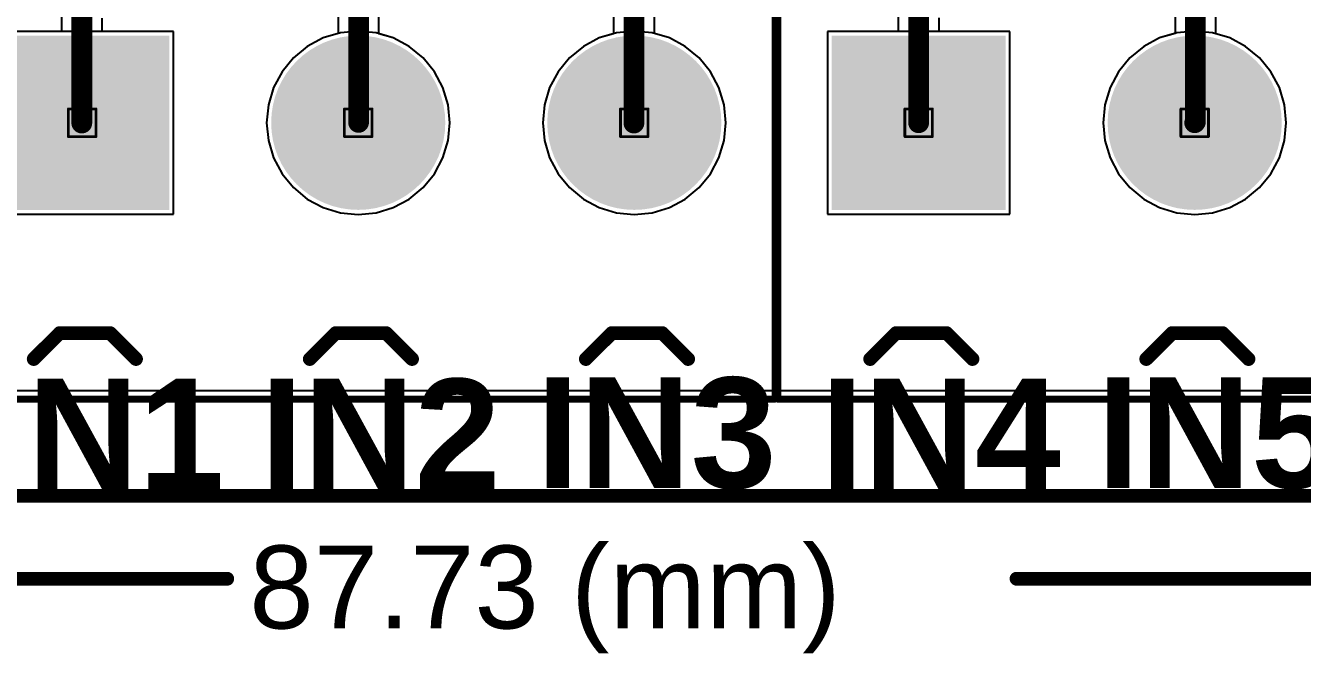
# Model space of a CAD drawing. Header units: inches. Extents: x -8 to 210, y -39 to 109.
# Drawn here: x 32.49 to 55.98, y -2.9 to 8.64 of the extents above; entities that cross this region are included whole.
import ezdxf

# ---------------------------------------------------------------- set-up
doc = ezdxf.new("R2010")
doc.units = ezdxf.units.IN
for name, color, linetype in [('Bottom Layer', 5, 'Continuous'), ('Bottom Solder', 6, 'Continuous'), ('Dimension', 6, 'Continuous'), ('Drill Drawing', 1, 'Continuous'), ('Multi-Layer', 9, 'Continuous'), ('Pad Holes', 156, 'Continuous'), ('Top Board_outline-Bottom 3D Body', 216, 'Continuous'), ('Top Layer', 1, 'Continuous'), ('Top Overlay', 2, 'Continuous'), ('Top Solder', 216, 'Continuous')]:
    doc.layers.add(name, color=color, linetype=linetype)
doc.styles.add('Arial', font='', dxfattribs={"height": 0.2})
doc.styles.add('Arial_Bold', font='', dxfattribs={"height": 0.2})
doc.styles.get('Arial').set_extended_font_data('Arial')
doc.styles.get('Arial_Bold').set_extended_font_data('Arial', bold=True)

# ---------------------------------------------------------------- blocks, each defined once
blk = doc.blocks.new('DB128L_5_08_3P_BK_S_91')
at = {"layer": 'Bottom Layer'}
blk.add_hatch(color=5, dxfattribs=at).paths.add_polyline_path([(-3.58, 1.5), (-3.58, -1.5), (-6.58, -1.5), (-6.58, 1.5)])
h = blk.add_hatch(color=5, dxfattribs=at)
edge = h.paths.add_edge_path()
edge.add_arc((0, 0), 1.5, 0, 360)
h = blk.add_hatch(color=5, dxfattribs=at)
edge = h.paths.add_edge_path()
edge.add_arc((5.08, 0), 1.5, 0, 360)
at = {"layer": 'Bottom Solder'}
blk.add_hatch(color=6, dxfattribs=at).paths.add_polyline_path([(-3.478, 1.602), (-3.478, -1.602), (-6.682, -1.602), (-6.682, 1.602)])
h = blk.add_hatch(color=6, dxfattribs=at)
edge = h.paths.add_edge_path()
edge.add_arc((0, 0), 1.602, 0, 360)
h = blk.add_hatch(color=6, dxfattribs=at)
edge = h.paths.add_edge_path()
edge.add_arc((5.08, 0), 1.602, 0, 360)
at = {"layer": 'Multi-Layer'}
blk.add_hatch(color=9, dxfattribs=at).paths.add_polyline_path([(-3.58, 1.5), (-3.58, -1.5), (-6.58, -1.5), (-6.58, 1.5)])
h = blk.add_hatch(color=9, dxfattribs=at)
edge = h.paths.add_edge_path()
edge.add_arc((0, 0), 1.5, 0, 360)
h = blk.add_hatch(color=9, dxfattribs=at)
edge = h.paths.add_edge_path()
edge.add_arc((5.08, 0), 1.5, 0, 360)
at = {"layer": 'Pad Holes'}
h = blk.add_hatch(color=7, dxfattribs=at)
edge = h.paths.add_edge_path()
edge.add_arc((-5.08, 0), 0.8, 0, 360)
h = blk.add_hatch(color=7, dxfattribs=at)
edge = h.paths.add_edge_path()
edge.add_arc((0, 0), 0.8, 0, 360)
h = blk.add_hatch(color=7, dxfattribs=at)
edge = h.paths.add_edge_path()
edge.add_arc((5.08, 0), 0.8, 0, 360)
at = {"layer": 'Top Layer'}
blk.add_hatch(color=1, dxfattribs=at).paths.add_polyline_path([(-3.58, 1.5), (-3.58, -1.5), (-6.58, -1.5), (-6.58, 1.5)])
h = blk.add_hatch(color=1, dxfattribs=at)
edge = h.paths.add_edge_path()
edge.add_arc((0, 0), 1.5, 0, 360)
h = blk.add_hatch(color=1, dxfattribs=at)
edge = h.paths.add_edge_path()
edge.add_arc((5.08, 0), 1.5, 0, 360)
at = {"layer": 'Top Solder'}
blk.add_hatch(color=216, dxfattribs=at).paths.add_polyline_path([(-3.478, 1.602), (-3.478, -1.602), (-6.682, -1.602), (-6.682, 1.602)])
h = blk.add_hatch(color=216, dxfattribs=at)
edge = h.paths.add_edge_path()
edge.add_arc((0, 0), 1.602, 0, 360)
h = blk.add_hatch(color=216, dxfattribs=at)
edge = h.paths.add_edge_path()
edge.add_arc((5.08, 0), 1.602, 0, 360)
at = {"layer": 'Top Overlay'}
for points in [[(-7.671, -5.08, 0.127, 0.127, 0), (-7.671, 5.131, 0.127, 0.127, 0)], [(-7.671, 5.131, 0.127, 0.127, 0), (7.671, 5.131, 0.127, 0.127, 0)], [(7.671, -5.08, 0.127, 0.127, 0), (7.671, 5.131, 0.127, 0.127, 0)], [(-5.971, -4.343, 0.254, 0.254, 0), (-5.494, -3.867, 0.254, 0.254, 0)], [(-5.494, -3.867, 0.254, 0.254, 0), (-4.566, -3.867, 0.254, 0.254, 0)], [(-4.566, -3.867, 0.254, 0.254, 0), (-4.089, -4.343, 0.254, 0.254, 0)], [(-0.891, -4.343, 0.254, 0.254, 0), (-0.414, -3.867, 0.254, 0.254, 0)], [(-0.414, -3.867, 0.254, 0.254, 0), (0.514, -3.867, 0.254, 0.254, 0)], [(0.514, -3.867, 0.254, 0.254, 0), (0.991, -4.343, 0.254, 0.254, 0)], [(4.189, -4.343, 0.254, 0.254, 0), (4.666, -3.867, 0.254, 0.254, 0)], [(4.666, -3.867, 0.254, 0.254, 0), (5.594, -3.867, 0.254, 0.254, 0)], [(5.594, -3.867, 0.254, 0.254, 0), (6.071, -4.343, 0.254, 0.254, 0)], [(-7.671, -5.08, 0.127, 0.127, 0), (7.671, -5.08, 0.127, 0.127, 0)]]:
    blk.add_lwpolyline(points, format="xyseb", dxfattribs=at)
for points in [[(-7.703, 5.131, 0.0635, 0.0635, 1), (-7.639, 5.131, 0.0635, 0.0635, 1)], [(-7.703, 5.131, 0.0635, 0.0635, 1), (-7.639, 5.131, 0.0635, 0.0635, 1)], [(7.639, 5.131, 0.0635, 0.0635, 1), (7.703, 5.131, 0.0635, 0.0635, 1)], [(7.639, 5.131, 0.0635, 0.0635, 1), (7.703, 5.131, 0.0635, 0.0635, 1)], [(-5.558, -3.867, 0.127, 0.127, 1), (-5.431, -3.867, 0.127, 0.127, 1)], [(-5.558, -3.867, 0.127, 0.127, 1), (-5.431, -3.867, 0.127, 0.127, 1)], [(-4.63, -3.867, 0.127, 0.127, 1), (-4.503, -3.867, 0.127, 0.127, 1)], [(-4.63, -3.867, 0.127, 0.127, 1), (-4.503, -3.867, 0.127, 0.127, 1)], [(-0.478, -3.867, 0.127, 0.127, 1), (-0.351, -3.867, 0.127, 0.127, 1)], [(-0.478, -3.867, 0.127, 0.127, 1), (-0.351, -3.867, 0.127, 0.127, 1)], [(0.45, -3.867, 0.127, 0.127, 1), (0.577, -3.867, 0.127, 0.127, 1)], [(0.45, -3.867, 0.127, 0.127, 1), (0.577, -3.867, 0.127, 0.127, 1)], [(4.602, -3.867, 0.127, 0.127, 1), (4.729, -3.867, 0.127, 0.127, 1)], [(4.602, -3.867, 0.127, 0.127, 1), (4.729, -3.867, 0.127, 0.127, 1)], [(5.53, -3.867, 0.127, 0.127, 1), (5.657, -3.867, 0.127, 0.127, 1)], [(5.53, -3.867, 0.127, 0.127, 1), (5.657, -3.867, 0.127, 0.127, 1)], [(-6.035, -4.343, 0.127, 0.127, 1), (-5.908, -4.343, 0.127, 0.127, 1)], [(-4.153, -4.343, 0.127, 0.127, 1), (-4.026, -4.343, 0.127, 0.127, 1)], [(-0.955, -4.343, 0.127, 0.127, 1), (-0.828, -4.343, 0.127, 0.127, 1)], [(0.927, -4.343, 0.127, 0.127, 1), (1.054, -4.343, 0.127, 0.127, 1)], [(4.125, -4.343, 0.127, 0.127, 1), (4.252, -4.343, 0.127, 0.127, 1)], [(6.007, -4.343, 0.127, 0.127, 1), (6.134, -4.343, 0.127, 0.127, 1)], [(-7.703, -5.08, 0.0635, 0.0635, 1), (-7.639, -5.08, 0.0635, 0.0635, 1)], [(-7.703, -5.08, 0.0635, 0.0635, 1), (-7.639, -5.08, 0.0635, 0.0635, 1)], [(7.639, -5.08, 0.0635, 0.0635, 1), (7.703, -5.08, 0.0635, 0.0635, 1)], [(7.639, -5.08, 0.0635, 0.0635, 1), (7.703, -5.08, 0.0635, 0.0635, 1)]]:
    blk.add_lwpolyline(points, format="xyseb", close=True, dxfattribs=at)
blk = doc.blocks.new('DB128L_5_08_3P_BK_S_92')
at = {"layer": 'Bottom Layer'}
blk.add_hatch(color=5, dxfattribs=at).paths.add_polyline_path([(-3.58, 1.5), (-3.58, -1.5), (-6.58, -1.5), (-6.58, 1.5)])
h = blk.add_hatch(color=5, dxfattribs=at)
edge = h.paths.add_edge_path()
edge.add_arc((0, 0), 1.5, 0, 360)
h = blk.add_hatch(color=5, dxfattribs=at)
edge = h.paths.add_edge_path()
edge.add_arc((5.08, 0), 1.5, 0, 360)
at = {"layer": 'Bottom Solder'}
blk.add_hatch(color=6, dxfattribs=at).paths.add_polyline_path([(-3.478, 1.602), (-3.478, -1.602), (-6.682, -1.602), (-6.682, 1.602)])
h = blk.add_hatch(color=6, dxfattribs=at)
edge = h.paths.add_edge_path()
edge.add_arc((0, 0), 1.602, 0, 360)
h = blk.add_hatch(color=6, dxfattribs=at)
edge = h.paths.add_edge_path()
edge.add_arc((5.08, 0), 1.602, 0, 360)
at = {"layer": 'Multi-Layer'}
blk.add_hatch(color=9, dxfattribs=at).paths.add_polyline_path([(-3.58, 1.5), (-3.58, -1.5), (-6.58, -1.5), (-6.58, 1.5)])
h = blk.add_hatch(color=9, dxfattribs=at)
edge = h.paths.add_edge_path()
edge.add_arc((0, 0), 1.5, 0, 360)
h = blk.add_hatch(color=9, dxfattribs=at)
edge = h.paths.add_edge_path()
edge.add_arc((5.08, 0), 1.5, 0, 360)
at = {"layer": 'Pad Holes'}
h = blk.add_hatch(color=7, dxfattribs=at)
edge = h.paths.add_edge_path()
edge.add_arc((-5.08, 0), 0.8, 0, 360)
h = blk.add_hatch(color=7, dxfattribs=at)
edge = h.paths.add_edge_path()
edge.add_arc((0, 0), 0.8, 0, 360)
h = blk.add_hatch(color=7, dxfattribs=at)
edge = h.paths.add_edge_path()
edge.add_arc((5.08, 0), 0.8, 0, 360)
at = {"layer": 'Top Layer'}
blk.add_hatch(color=1, dxfattribs=at).paths.add_polyline_path([(-3.58, 1.5), (-3.58, -1.5), (-6.58, -1.5), (-6.58, 1.5)])
h = blk.add_hatch(color=1, dxfattribs=at)
edge = h.paths.add_edge_path()
edge.add_arc((0, 0), 1.5, 0, 360)
h = blk.add_hatch(color=1, dxfattribs=at)
edge = h.paths.add_edge_path()
edge.add_arc((5.08, 0), 1.5, 0, 360)
at = {"layer": 'Top Solder'}
blk.add_hatch(color=216, dxfattribs=at).paths.add_polyline_path([(-3.478, 1.602), (-3.478, -1.602), (-6.682, -1.602), (-6.682, 1.602)])
h = blk.add_hatch(color=216, dxfattribs=at)
edge = h.paths.add_edge_path()
edge.add_arc((0, 0), 1.602, 0, 360)
h = blk.add_hatch(color=216, dxfattribs=at)
edge = h.paths.add_edge_path()
edge.add_arc((5.08, 0), 1.602, 0, 360)
at = {"layer": 'Top Overlay'}
for points in [[(-7.671, -5.08, 0.127, 0.127, 0), (-7.671, 5.131, 0.127, 0.127, 0)], [(-7.671, 5.131, 0.127, 0.127, 0), (7.671, 5.131, 0.127, 0.127, 0)], [(7.671, -5.08, 0.127, 0.127, 0), (7.671, 5.131, 0.127, 0.127, 0)], [(-5.971, -4.343, 0.254, 0.254, 0), (-5.494, -3.867, 0.254, 0.254, 0)], [(-5.494, -3.867, 0.254, 0.254, 0), (-4.566, -3.867, 0.254, 0.254, 0)], [(-4.566, -3.867, 0.254, 0.254, 0), (-4.089, -4.343, 0.254, 0.254, 0)], [(-0.891, -4.343, 0.254, 0.254, 0), (-0.414, -3.867, 0.254, 0.254, 0)], [(-0.414, -3.867, 0.254, 0.254, 0), (0.514, -3.867, 0.254, 0.254, 0)], [(0.514, -3.867, 0.254, 0.254, 0), (0.991, -4.343, 0.254, 0.254, 0)], [(4.189, -4.343, 0.254, 0.254, 0), (4.666, -3.867, 0.254, 0.254, 0)], [(4.666, -3.867, 0.254, 0.254, 0), (5.594, -3.867, 0.254, 0.254, 0)], [(5.594, -3.867, 0.254, 0.254, 0), (6.071, -4.343, 0.254, 0.254, 0)], [(-7.671, -5.08, 0.127, 0.127, 0), (7.671, -5.08, 0.127, 0.127, 0)]]:
    blk.add_lwpolyline(points, format="xyseb", dxfattribs=at)
for points in [[(-7.703, 5.131, 0.0635, 0.0635, 1), (-7.639, 5.131, 0.0635, 0.0635, 1)], [(-7.703, 5.131, 0.0635, 0.0635, 1), (-7.639, 5.131, 0.0635, 0.0635, 1)], [(7.639, 5.131, 0.0635, 0.0635, 1), (7.703, 5.131, 0.0635, 0.0635, 1)], [(7.639, 5.131, 0.0635, 0.0635, 1), (7.703, 5.131, 0.0635, 0.0635, 1)], [(-5.558, -3.867, 0.127, 0.127, 1), (-5.431, -3.867, 0.127, 0.127, 1)], [(-5.558, -3.867, 0.127, 0.127, 1), (-5.431, -3.867, 0.127, 0.127, 1)], [(-4.63, -3.867, 0.127, 0.127, 1), (-4.503, -3.867, 0.127, 0.127, 1)], [(-4.63, -3.867, 0.127, 0.127, 1), (-4.503, -3.867, 0.127, 0.127, 1)], [(-0.478, -3.867, 0.127, 0.127, 1), (-0.351, -3.867, 0.127, 0.127, 1)], [(-0.478, -3.867, 0.127, 0.127, 1), (-0.351, -3.867, 0.127, 0.127, 1)], [(0.45, -3.867, 0.127, 0.127, 1), (0.577, -3.867, 0.127, 0.127, 1)], [(0.45, -3.867, 0.127, 0.127, 1), (0.577, -3.867, 0.127, 0.127, 1)], [(4.602, -3.867, 0.127, 0.127, 1), (4.729, -3.867, 0.127, 0.127, 1)], [(4.602, -3.867, 0.127, 0.127, 1), (4.729, -3.867, 0.127, 0.127, 1)], [(5.53, -3.867, 0.127, 0.127, 1), (5.657, -3.867, 0.127, 0.127, 1)], [(5.53, -3.867, 0.127, 0.127, 1), (5.657, -3.867, 0.127, 0.127, 1)], [(-6.035, -4.343, 0.127, 0.127, 1), (-5.908, -4.343, 0.127, 0.127, 1)], [(-4.153, -4.343, 0.127, 0.127, 1), (-4.026, -4.343, 0.127, 0.127, 1)], [(-0.955, -4.343, 0.127, 0.127, 1), (-0.828, -4.343, 0.127, 0.127, 1)], [(0.927, -4.343, 0.127, 0.127, 1), (1.054, -4.343, 0.127, 0.127, 1)], [(4.125, -4.343, 0.127, 0.127, 1), (4.252, -4.343, 0.127, 0.127, 1)], [(6.007, -4.343, 0.127, 0.127, 1), (6.134, -4.343, 0.127, 0.127, 1)], [(-7.703, -5.08, 0.0635, 0.0635, 1), (-7.639, -5.08, 0.0635, 0.0635, 1)], [(-7.703, -5.08, 0.0635, 0.0635, 1), (-7.639, -5.08, 0.0635, 0.0635, 1)], [(7.639, -5.08, 0.0635, 0.0635, 1), (7.703, -5.08, 0.0635, 0.0635, 1)], [(7.639, -5.08, 0.0635, 0.0635, 1), (7.703, -5.08, 0.0635, 0.0635, 1)]]:
    blk.add_lwpolyline(points, format="xyseb", close=True, dxfattribs=at)

msp = doc.modelspace()

# ---------------------------------------------------------------- linework, layer by layer
at = {"layer": 'Bottom Layer'}
for p, q in [((33.146, 8.934), (33.146, 8.536)), ((44.057, 8.499), (44.057, 8.96)), ((48.545, 8.941), (48.545, 8.536)), ((33.897, 8.536), (33.897, 8.779)), ((38.239, 8.89), (38.239, 8.499)), ((38.99, 8.495), (38.99, 8.89)), ((43.306, 8.804), (43.306, 8.495)), ((49.296, 8.536), (49.296, 8.785)), ((53.638, 8.8), (53.638, 8.501)), ((54.389, 8.494), (54.389, 8.89)), ((33.146, 8.536), (31.85, 8.536)), ((35.206, 8.536), (33.897, 8.536)), ((35.206, 5.18), (35.206, 8.536)), ((38.239, 8.499), (37.963, 8.416)), ((39.253, 8.416), (38.99, 8.495)), ((43.306, 8.495), (43.043, 8.416)), ((44.333, 8.416), (44.057, 8.499)), ((48.545, 8.536), (47.243, 8.536)), ((47.243, 8.536), (47.243, 5.18)), ((50.598, 8.536), (49.296, 8.536)), ((50.598, 5.18), (50.598, 8.536)), ((53.638, 8.501), (53.355, 8.416)), ((54.646, 8.416), (54.389, 8.494)), ((37.671, 8.26), (37.416, 8.05)), ((37.963, 8.416), (37.671, 8.26)), ((39.545, 8.26), (39.253, 8.416)), ((39.8, 8.05), (39.545, 8.26)), ((42.751, 8.26), (42.496, 8.05)), ((43.043, 8.416), (42.751, 8.26)), ((44.625, 8.26), (44.333, 8.416)), ((44.88, 8.05), (44.625, 8.26)), ((53.064, 8.26), (52.808, 8.05)), ((53.355, 8.416), (53.064, 8.26)), ((54.937, 8.26), (54.646, 8.416)), ((55.193, 8.05), (54.937, 8.26)), ((37.416, 8.05), (37.206, 7.795)), ((40.01, 7.795), (39.8, 8.05)), ((42.496, 8.05), (42.286, 7.795)), ((45.09, 7.795), (44.88, 8.05)), ((52.808, 8.05), (52.599, 7.795)), ((55.402, 7.795), (55.193, 8.05)), ((37.206, 7.795), (37.05, 7.503)), ((40.166, 7.503), (40.01, 7.795)), ((42.286, 7.795), (42.13, 7.503)), ((45.246, 7.503), (45.09, 7.795)), ((52.599, 7.795), (52.443, 7.503)), ((55.558, 7.503), (55.402, 7.795)), ((37.05, 7.503), (36.954, 7.187)), ((40.262, 7.187), (40.166, 7.503)), ((42.13, 7.503), (42.034, 7.187)), ((45.342, 7.187), (45.246, 7.503)), ((52.443, 7.503), (52.347, 7.187)), ((55.654, 7.187), (55.558, 7.503)), ((36.954, 7.187), (36.922, 6.858)), ((40.294, 6.858), (40.262, 7.187)), ((42.034, 7.187), (42.002, 6.858)), ((45.374, 6.858), (45.342, 7.187)), ((52.347, 7.187), (52.314, 6.858)), ((55.686, 6.858), (55.654, 7.187)), ((36.922, 6.858), (36.954, 6.529)), ((40.262, 6.529), (40.294, 6.858)), ((42.002, 6.858), (42.034, 6.529)), ((45.342, 6.529), (45.374, 6.858)), ((52.314, 6.858), (52.347, 6.529)), ((55.654, 6.529), (55.686, 6.858)), ((36.954, 6.529), (37.05, 6.213)), ((40.166, 6.213), (40.262, 6.529)), ((42.034, 6.529), (42.13, 6.213)), ((45.246, 6.213), (45.342, 6.529)), ((52.347, 6.529), (52.443, 6.213)), ((55.558, 6.213), (55.654, 6.529)), ((37.05, 6.213), (37.206, 5.921)), ((40.01, 5.921), (40.166, 6.213)), ((42.13, 6.213), (42.286, 5.921)), ((45.09, 5.921), (45.246, 6.213)), ((52.443, 6.213), (52.599, 5.921)), ((55.402, 5.921), (55.558, 6.213)), ((37.206, 5.921), (37.416, 5.666)), ((39.8, 5.666), (40.01, 5.921)), ((42.286, 5.921), (42.496, 5.666)), ((44.88, 5.666), (45.09, 5.921)), ((52.599, 5.921), (52.808, 5.666)), ((55.193, 5.666), (55.402, 5.921)), ((37.416, 5.666), (37.671, 5.456)), ((39.545, 5.456), (39.8, 5.666)), ((42.496, 5.666), (42.751, 5.456)), ((44.625, 5.456), (44.88, 5.666)), ((52.808, 5.666), (53.064, 5.456)), ((54.937, 5.456), (55.193, 5.666)), ((37.671, 5.456), (37.963, 5.3)), ((39.253, 5.3), (39.545, 5.456)), ((42.751, 5.456), (43.043, 5.3)), ((44.333, 5.3), (44.625, 5.456)), ((53.064, 5.456), (53.355, 5.3)), ((54.646, 5.3), (54.937, 5.456)), ((31.85, 5.18), (35.206, 5.18)), ((37.963, 5.3), (38.279, 5.204)), ((38.279, 5.204), (38.608, 5.172)), ((38.608, 5.172), (38.937, 5.204)), ((38.937, 5.204), (39.253, 5.3)), ((43.043, 5.3), (43.359, 5.204)), ((43.359, 5.204), (43.688, 5.172)), ((43.688, 5.172), (44.017, 5.204)), ((44.017, 5.204), (44.333, 5.3)), ((47.243, 5.18), (50.598, 5.18)), ((53.355, 5.3), (53.671, 5.204)), ((53.671, 5.204), (54, 5.172)), ((54, 5.172), (54.329, 5.204)), ((54.329, 5.204), (54.646, 5.3)), ((86.563, 1.931), (16.789, 1.931))]:
    msp.add_line(p, q, dxfattribs=at)
for points in [[(38.614, 6.864, 0.381, 0.381, 0), (38.614, 9.277, 0.381, 0.381, 0)], [(54.013, 6.871, 0.381, 0.381, 0), (54.013, 9.284, 0.381, 0.381, 0)], [(33.522, 6.852, 0.381, 0.381, 0), (33.522, 8.934, 0.381, 0.381, 0)], [(43.682, 6.852, 0.381, 0.381, 0), (43.682, 8.96, 0.381, 0.381, 0)], [(48.92, 6.858, 0.381, 0.381, 0), (48.92, 8.941, 0.381, 0.381, 0)], [(54, 6.858, 0.381, 0.381, 0), (54.013, 6.871, 0.381, 0.381, 0)]]:
    msp.add_lwpolyline(points, format="xyseb", dxfattribs=at)
for points in [[(38.519, 6.864, 0.191, 0.191, 1), (38.71, 6.864, 0.191, 0.191, 1)], [(53.918, 6.871, 0.191, 0.191, 1), (54.108, 6.871, 0.191, 0.191, 1)], [(53.918, 6.871, 0.191, 0.191, 1), (54.108, 6.871, 0.191, 0.191, 1)], [(33.426, 6.852, 0.191, 0.191, 1), (33.617, 6.852, 0.191, 0.191, 1)], [(43.586, 6.852, 0.191, 0.191, 1), (43.777, 6.852, 0.191, 0.191, 1)], [(48.825, 6.858, 0.191, 0.191, 1), (49.016, 6.858, 0.191, 0.191, 1)], [(53.905, 6.858, 0.191, 0.191, 1), (54.096, 6.858, 0.191, 0.191, 1)]]:
    msp.add_lwpolyline(points, format="xyseb", close=True, dxfattribs=at)
at = {"layer": 'Dimension'}
for points in [[(0, -1.524, 0.254, 0.254, 0), (36.197, -1.524, 0.254, 0.254, 0)], [(50.722, -1.524, 0.254, 0.254, 0), (87.732, -1.524, 0.254, 0.254, 0)]]:
    msp.add_lwpolyline(points, format="xyseb", dxfattribs=at)
for points in [[(36.134, -1.524, 0.127, 0.127, 1), (36.261, -1.524, 0.127, 0.127, 1)], [(50.658, -1.524, 0.127, 0.127, 1), (50.785, -1.524, 0.127, 0.127, 1)]]:
    msp.add_lwpolyline(points, format="xyseb", close=True, dxfattribs=at)
at = {"layer": 'Drill Drawing'}
for points in [[(33.274, 7.112, 0.0508, 0.0508, 0), (33.782, 7.112, 0.0508, 0.0508, 0)], [(33.274, 6.604, 0.0508, 0.0508, 0), (33.274, 7.112, 0.0508, 0.0508, 0)], [(33.782, 6.604, 0.0508, 0.0508, 0), (33.782, 7.112, 0.0508, 0.0508, 0)], [(38.354, 7.112, 0.0508, 0.0508, 0), (38.862, 7.112, 0.0508, 0.0508, 0)], [(38.354, 6.604, 0.0508, 0.0508, 0), (38.354, 7.112, 0.0508, 0.0508, 0)], [(38.862, 6.604, 0.0508, 0.0508, 0), (38.862, 7.112, 0.0508, 0.0508, 0)], [(43.434, 7.112, 0.0508, 0.0508, 0), (43.942, 7.112, 0.0508, 0.0508, 0)], [(43.434, 6.604, 0.0508, 0.0508, 0), (43.434, 7.112, 0.0508, 0.0508, 0)], [(43.942, 6.604, 0.0508, 0.0508, 0), (43.942, 7.112, 0.0508, 0.0508, 0)], [(48.666, 7.112, 0.0508, 0.0508, 0), (49.174, 7.112, 0.0508, 0.0508, 0)], [(48.666, 6.604, 0.0508, 0.0508, 0), (48.666, 7.112, 0.0508, 0.0508, 0)], [(49.174, 6.604, 0.0508, 0.0508, 0), (49.174, 7.112, 0.0508, 0.0508, 0)], [(53.746, 7.112, 0.0508, 0.0508, 0), (54.254, 7.112, 0.0508, 0.0508, 0)], [(53.746, 6.604, 0.0508, 0.0508, 0), (53.746, 7.112, 0.0508, 0.0508, 0)], [(54.254, 6.604, 0.0508, 0.0508, 0), (54.254, 7.112, 0.0508, 0.0508, 0)], [(33.274, 6.604, 0.0508, 0.0508, 0), (33.782, 6.604, 0.0508, 0.0508, 0)], [(38.354, 6.604, 0.0508, 0.0508, 0), (38.862, 6.604, 0.0508, 0.0508, 0)], [(43.434, 6.604, 0.0508, 0.0508, 0), (43.942, 6.604, 0.0508, 0.0508, 0)], [(48.666, 6.604, 0.0508, 0.0508, 0), (49.174, 6.604, 0.0508, 0.0508, 0)], [(53.746, 6.604, 0.0508, 0.0508, 0), (54.254, 6.604, 0.0508, 0.0508, 0)]]:
    msp.add_lwpolyline(points, format="xyseb", dxfattribs=at)
for points in [[(33.261, 7.112, 0.0254, 0.0254, 1), (33.287, 7.112, 0.0254, 0.0254, 1)], [(33.261, 7.112, 0.0254, 0.0254, 1), (33.287, 7.112, 0.0254, 0.0254, 1)], [(33.769, 7.112, 0.0254, 0.0254, 1), (33.795, 7.112, 0.0254, 0.0254, 1)], [(33.769, 7.112, 0.0254, 0.0254, 1), (33.795, 7.112, 0.0254, 0.0254, 1)], [(38.341, 7.112, 0.0254, 0.0254, 1), (38.367, 7.112, 0.0254, 0.0254, 1)], [(38.341, 7.112, 0.0254, 0.0254, 1), (38.367, 7.112, 0.0254, 0.0254, 1)], [(38.849, 7.112, 0.0254, 0.0254, 1), (38.875, 7.112, 0.0254, 0.0254, 1)], [(38.849, 7.112, 0.0254, 0.0254, 1), (38.875, 7.112, 0.0254, 0.0254, 1)], [(43.421, 7.112, 0.0254, 0.0254, 1), (43.447, 7.112, 0.0254, 0.0254, 1)], [(43.421, 7.112, 0.0254, 0.0254, 1), (43.447, 7.112, 0.0254, 0.0254, 1)], [(43.929, 7.112, 0.0254, 0.0254, 1), (43.955, 7.112, 0.0254, 0.0254, 1)], [(43.929, 7.112, 0.0254, 0.0254, 1), (43.955, 7.112, 0.0254, 0.0254, 1)], [(48.654, 7.112, 0.0254, 0.0254, 1), (48.679, 7.112, 0.0254, 0.0254, 1)], [(48.654, 7.112, 0.0254, 0.0254, 1), (48.679, 7.112, 0.0254, 0.0254, 1)], [(49.162, 7.112, 0.0254, 0.0254, 1), (49.187, 7.112, 0.0254, 0.0254, 1)], [(49.162, 7.112, 0.0254, 0.0254, 1), (49.187, 7.112, 0.0254, 0.0254, 1)], [(53.734, 7.112, 0.0254, 0.0254, 1), (53.759, 7.112, 0.0254, 0.0254, 1)], [(53.734, 7.112, 0.0254, 0.0254, 1), (53.759, 7.112, 0.0254, 0.0254, 1)], [(54.242, 7.112, 0.0254, 0.0254, 1), (54.267, 7.112, 0.0254, 0.0254, 1)], [(54.242, 7.112, 0.0254, 0.0254, 1), (54.267, 7.112, 0.0254, 0.0254, 1)], [(33.261, 6.604, 0.0254, 0.0254, 1), (33.287, 6.604, 0.0254, 0.0254, 1)], [(33.261, 6.604, 0.0254, 0.0254, 1), (33.287, 6.604, 0.0254, 0.0254, 1)], [(33.769, 6.604, 0.0254, 0.0254, 1), (33.795, 6.604, 0.0254, 0.0254, 1)], [(33.769, 6.604, 0.0254, 0.0254, 1), (33.795, 6.604, 0.0254, 0.0254, 1)], [(38.341, 6.604, 0.0254, 0.0254, 1), (38.367, 6.604, 0.0254, 0.0254, 1)], [(38.341, 6.604, 0.0254, 0.0254, 1), (38.367, 6.604, 0.0254, 0.0254, 1)], [(38.849, 6.604, 0.0254, 0.0254, 1), (38.875, 6.604, 0.0254, 0.0254, 1)], [(38.849, 6.604, 0.0254, 0.0254, 1), (38.875, 6.604, 0.0254, 0.0254, 1)], [(43.421, 6.604, 0.0254, 0.0254, 1), (43.447, 6.604, 0.0254, 0.0254, 1)], [(43.421, 6.604, 0.0254, 0.0254, 1), (43.447, 6.604, 0.0254, 0.0254, 1)], [(43.929, 6.604, 0.0254, 0.0254, 1), (43.955, 6.604, 0.0254, 0.0254, 1)], [(43.929, 6.604, 0.0254, 0.0254, 1), (43.955, 6.604, 0.0254, 0.0254, 1)], [(48.654, 6.604, 0.0254, 0.0254, 1), (48.679, 6.604, 0.0254, 0.0254, 1)], [(48.654, 6.604, 0.0254, 0.0254, 1), (48.679, 6.604, 0.0254, 0.0254, 1)], [(49.162, 6.604, 0.0254, 0.0254, 1), (49.187, 6.604, 0.0254, 0.0254, 1)], [(49.162, 6.604, 0.0254, 0.0254, 1), (49.187, 6.604, 0.0254, 0.0254, 1)], [(53.734, 6.604, 0.0254, 0.0254, 1), (53.759, 6.604, 0.0254, 0.0254, 1)], [(53.734, 6.604, 0.0254, 0.0254, 1), (53.759, 6.604, 0.0254, 0.0254, 1)], [(54.242, 6.604, 0.0254, 0.0254, 1), (54.267, 6.604, 0.0254, 0.0254, 1)], [(54.242, 6.604, 0.0254, 0.0254, 1), (54.267, 6.604, 0.0254, 0.0254, 1)]]:
    msp.add_lwpolyline(points, format="xyseb", close=True, dxfattribs=at)
at = {"layer": 'Top Board_outline-Bottom 3D Body'}
msp.add_lwpolyline([(0, 0, 0.254, 0.254, 0), (87.732, 0, 0.254, 0.254, 0)], format="xyseb", dxfattribs=at)
at = {"layer": 'Top Layer'}
for p, q in [((35.206, 8.536), (31.85, 8.536)), ((35.206, 5.18), (35.206, 8.536)), ((38.279, 8.512), (37.963, 8.416)), ((38.608, 8.544), (38.279, 8.512)), ((38.937, 8.512), (38.608, 8.544)), ((39.253, 8.416), (38.937, 8.512)), ((43.359, 8.512), (43.043, 8.416)), ((43.688, 8.544), (43.359, 8.512)), ((44.017, 8.512), (43.688, 8.544)), ((44.333, 8.416), (44.017, 8.512)), ((50.598, 8.536), (47.243, 8.536)), ((47.243, 8.536), (47.243, 5.18)), ((50.598, 5.18), (50.598, 8.536)), ((53.671, 8.512), (53.355, 8.416)), ((54, 8.544), (53.671, 8.512)), ((54.329, 8.512), (54, 8.544)), ((54.646, 8.416), (54.329, 8.512)), ((37.671, 8.26), (37.416, 8.05)), ((37.963, 8.416), (37.671, 8.26)), ((39.545, 8.26), (39.253, 8.416)), ((39.8, 8.05), (39.545, 8.26)), ((42.751, 8.26), (42.496, 8.05)), ((43.043, 8.416), (42.751, 8.26)), ((44.625, 8.26), (44.333, 8.416)), ((44.88, 8.05), (44.625, 8.26)), ((53.064, 8.26), (52.808, 8.05)), ((53.355, 8.416), (53.064, 8.26)), ((54.937, 8.26), (54.646, 8.416)), ((55.193, 8.05), (54.937, 8.26)), ((37.416, 8.05), (37.206, 7.795)), ((40.01, 7.795), (39.8, 8.05)), ((42.496, 8.05), (42.286, 7.795)), ((45.09, 7.795), (44.88, 8.05)), ((52.808, 8.05), (52.599, 7.795)), ((55.402, 7.795), (55.193, 8.05)), ((37.206, 7.795), (37.05, 7.503)), ((40.166, 7.503), (40.01, 7.795)), ((42.286, 7.795), (42.13, 7.503)), ((45.246, 7.503), (45.09, 7.795)), ((52.599, 7.795), (52.443, 7.503)), ((55.558, 7.503), (55.402, 7.795)), ((37.05, 7.503), (36.954, 7.187)), ((40.262, 7.187), (40.166, 7.503)), ((42.13, 7.503), (42.034, 7.187)), ((45.342, 7.187), (45.246, 7.503)), ((52.443, 7.503), (52.347, 7.187)), ((55.654, 7.187), (55.558, 7.503)), ((36.954, 7.187), (36.922, 6.858)), ((40.294, 6.858), (40.262, 7.187)), ((42.034, 7.187), (42.002, 6.858)), ((45.374, 6.858), (45.342, 7.187)), ((52.347, 7.187), (52.314, 6.858)), ((55.686, 6.858), (55.654, 7.187)), ((36.922, 6.858), (36.954, 6.529)), ((40.262, 6.529), (40.294, 6.858)), ((42.002, 6.858), (42.034, 6.529)), ((45.342, 6.529), (45.374, 6.858)), ((52.314, 6.858), (52.347, 6.529)), ((55.654, 6.529), (55.686, 6.858)), ((36.954, 6.529), (37.05, 6.213)), ((40.166, 6.213), (40.262, 6.529)), ((42.034, 6.529), (42.13, 6.213)), ((45.246, 6.213), (45.342, 6.529)), ((52.347, 6.529), (52.443, 6.213)), ((55.558, 6.213), (55.654, 6.529)), ((37.05, 6.213), (37.206, 5.921)), ((40.01, 5.921), (40.166, 6.213)), ((42.13, 6.213), (42.286, 5.921)), ((45.09, 5.921), (45.246, 6.213)), ((52.443, 6.213), (52.599, 5.921)), ((55.402, 5.921), (55.558, 6.213)), ((37.206, 5.921), (37.416, 5.666)), ((39.8, 5.666), (40.01, 5.921)), ((42.286, 5.921), (42.496, 5.666)), ((44.88, 5.666), (45.09, 5.921)), ((52.599, 5.921), (52.808, 5.666)), ((55.193, 5.666), (55.402, 5.921)), ((37.416, 5.666), (37.671, 5.456)), ((39.545, 5.456), (39.8, 5.666)), ((42.496, 5.666), (42.751, 5.456)), ((44.625, 5.456), (44.88, 5.666)), ((52.808, 5.666), (53.064, 5.456)), ((54.937, 5.456), (55.193, 5.666)), ((37.671, 5.456), (37.963, 5.3)), ((39.253, 5.3), (39.545, 5.456)), ((42.751, 5.456), (43.043, 5.3)), ((44.333, 5.3), (44.625, 5.456)), ((53.064, 5.456), (53.355, 5.3)), ((54.646, 5.3), (54.937, 5.456)), ((31.85, 5.18), (35.206, 5.18)), ((37.963, 5.3), (38.279, 5.204)), ((38.279, 5.204), (38.608, 5.172)), ((38.608, 5.172), (38.937, 5.204)), ((38.937, 5.204), (39.253, 5.3)), ((43.043, 5.3), (43.359, 5.204)), ((43.359, 5.204), (43.688, 5.172)), ((43.688, 5.172), (44.017, 5.204)), ((44.017, 5.204), (44.333, 5.3)), ((47.243, 5.18), (50.598, 5.18)), ((53.355, 5.3), (53.671, 5.204)), ((53.671, 5.204), (54, 5.172)), ((54, 5.172), (54.329, 5.204)), ((54.329, 5.204), (54.646, 5.3)), ((86.563, 1.931), (17.98, 1.931))]:
    msp.add_line(p, q, dxfattribs=at)

# ---------------------------------------------------------------- block references
for name, p in [('DB128L_5_08_3P_BK_S_92', (38.608, 6.858)), ('DB128L_5_08_3P_BK_S_91', (54, 6.858))]:
    msp.add_blockref(name, p)

# ---------------------------------------------------------------- texts
at = {"layer": 'Dimension', "style": 'Arial'}
msp.add_text('87.73 (mm)', height=1.524, dxfattribs=at).set_placement((36.604, -2.438))
at = {"layer": 'Top Overlay', "style": 'Arial_Bold'}
for s, p in [('IN1', (31.728, 0.119)), ('IN2', (36.808, 0.119)), ('IN3', (41.888, 0.144)), ('IN4', (47.12, 0.119)), ('IN5', (52.2, 0.144))]:
    msp.add_text(s, height=2.032, rotation=360, dxfattribs=at).set_placement(p)

doc.saveas('drawing.dxf')
